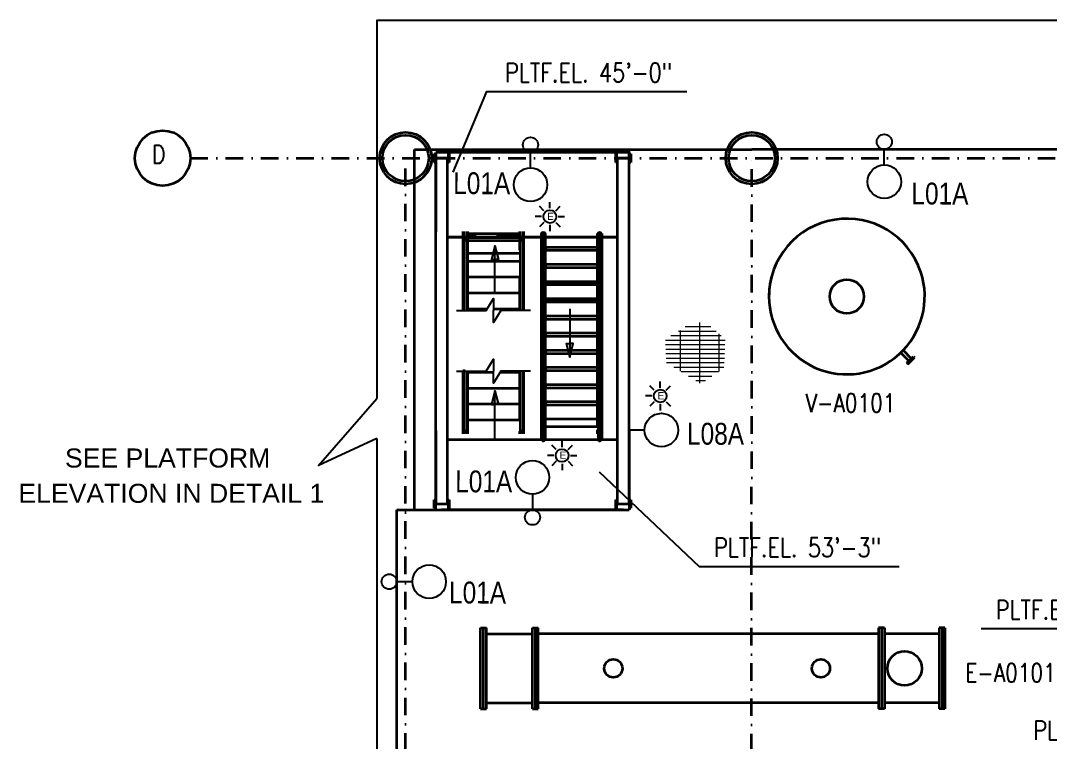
# Model space of a CAD drawing. Header units: inches. Extents: x 3139 to 9140, y 3844 to 6923.
# Drawn here: x 3197 to 3912, y 5625 to 6126 of the extents above; entities that cross this region are included whole.
import ezdxf
from ezdxf.enums import TextEntityAlignment as Align

# ---------------------------------------------------------------- set-up
doc = ezdxf.new("R2010")
doc.units = ezdxf.units.IN
doc.header["$MEASUREMENT"] = 0
doc.linetypes.add('BORDER2', pattern=[22.225044, 6.350013, -3.175006, 6.350013, -3.175006, 0, -3.175006])
doc.linetypes.add('DASHDOT2', pattern=[12.700025, 6.350013, -3.175006, 0, -3.175006])
for name, color, linetype in [('Default', 7, 'Continuous'), ('DwgTemplate', 7, 'Continuous'), ('E-LIGHTING', 41, 'Continuous'), ('TF_P_Equipment', 7, 'Continuous'), ('TF_P_Plaform', 7, 'Continuous'), ('TF_P_Stairs', 7, 'Continuous'), ('TF_P_Steel', 7, 'Continuous'), ('TF_S_GRATING', 7, 'Continuous')]:
    doc.layers.add(name, color=color, linetype=linetype)
doc.styles.add('Arial', font='arial.ttf')
doc.styles.add('ROMANS', font='romans.shx')

# ---------------------------------------------------------------- blocks, each defined once
blk = doc.blocks.new('TF_P_ELP_GRATING', base_point=(2.146, 13.23))
at = {"layer": 'TF_S_GRATING', "color": 8, "linetype": 'Continuous', "lineweight": 18}
for p, q in [((2.19, 13.523), (2.19, 12.866)), ((2.37, 13.425), (1.964, 13.425)), ((1.98, 13.435), (1.98, 12.994)), ((2.313, 13.474), (2.034, 13.474)), ((2.4, 13.399), (2.4, 12.99)), ((2.469, 13.328), (1.822, 13.328)), ((2.467, 13.279), (1.824, 13.279)), ((2.426, 13.377), (1.882, 13.377)), ((2.465, 13.23), (1.826, 13.23)), ((2.463, 13.182), (1.828, 13.182)), ((2.462, 13.133), (1.83, 13.133)), ((2.46, 13.084), (1.832, 13.084)), ((2.453, 13.035), (1.912, 13.035)), ((2.396, 12.987), (1.992, 12.987)), ((2.326, 12.938), (2.072, 12.938)), ((2.256, 12.889), (2.152, 12.889))]:
    blk.add_line(p, q, dxfattribs=at)
blk = doc.blocks.new('A$Cdd380a1b')
h = blk.add_hatch(color=8)
h.dxf.hatch_style = 1
h.paths.add_polyline_path([(-74.7829, 11.2636), (-74.7829, 11.338), (-74.764, 11.2636)])
h.paths.add_polyline_path([(-74.8018, 11.2636), (-74.7829, 11.338), (-74.7829, 11.2636)])
h = blk.add_hatch(color=8)
h.dxf.hatch_style = 1
h.paths.add_polyline_path([(-74.3774, 10.8084), (-74.3774, 10.7341), (-74.3963, 10.8084)])
h.paths.add_polyline_path([(-74.3585, 10.8084), (-74.3774, 10.7341), (-74.3774, 10.8084)])
h = blk.add_hatch(color=8)
h.dxf.hatch_style = 1
h.paths.add_polyline_path([(-74.7829, 10.4769), (-74.7829, 10.5513), (-74.764, 10.4769)])
h.paths.add_polyline_path([(-74.8018, 10.4769), (-74.7829, 10.5513), (-74.7829, 10.4769)])
at = {"color": 8}
for points in [[(-74.7829, 11.0761), (-74.7829, 11.338), (-74.8018, 11.2636), (-74.7829, 11.2636)], [(-74.7829, 11.0761), (-74.7829, 11.338), (-74.764, 11.2636), (-74.7829, 11.2636)], [(-74.9913, 10.9866), (-74.8304, 10.9866), (-74.7906, 11.0523), (-74.7906, 10.9866)], [(-74.3774, 10.996), (-74.3774, 10.7341), (-74.3963, 10.8084), (-74.3774, 10.8084)], [(-74.3774, 10.996), (-74.3774, 10.7341), (-74.3585, 10.8084), (-74.3774, 10.8084)], [(-74.5899, 10.9866), (-74.7509, 10.9866), (-74.7906, 10.9208), (-74.7906, 10.9866)], [(-74.9913, 10.6578), (-74.8304, 10.6578), (-74.7906, 10.7236), (-74.7906, 10.6578)], [(-74.5899, 10.6578), (-74.7509, 10.6578), (-74.7906, 10.5921), (-74.7906, 10.6578)], [(-74.7829, 10.2893), (-74.7829, 10.5513), (-74.8018, 10.4769), (-74.7829, 10.4769)], [(-74.7829, 10.2893), (-74.7829, 10.5513), (-74.764, 10.4769), (-74.7829, 10.4769)]]:
    blk.add_lwpolyline(points, dxfattribs=at)
at = {"layer": 'Default', "color": 8, "linetype": 'Continuous', "lineweight": 35}
blk.add_circle((-76.5834, 11.8125), 0.15, dxfattribs=at)
at = {"layer": 'DwgTemplate', "color": 8, "linetype": 'BORDER2', "lineweight": 35}
for p, q in [((-74.8297, 9.2344), (-74.5797, 9.2344)), ((-74.8297, 8.8594), (-74.5797, 8.8594))]:
    blk.add_line(p, q, dxfattribs=at)
at = {"layer": 'TF_P_Equipment', "color": 8, "linetype": 'Continuous', "lineweight": 35}
for p, q in [((-72.5718, 10.7708), (-72.5275, 10.7266)), ((-72.5849, 10.7577), (-72.5406, 10.7134)), ((-72.552, 10.7021), (-72.5341, 10.72)), ((-72.5465, 10.6965), (-72.5285, 10.7145)), ((-72.5341, 10.72), (-72.5161, 10.7379)), ((-72.5285, 10.7145), (-72.5106, 10.7324)), ((-72.5161, 10.7379), (-72.5106, 10.7324)), ((-72.552, 10.7021), (-72.5465, 10.6965)), ((-74.861, 9.2656), (-74.8453, 9.2656)), ((-74.861, 8.8281), (-74.861, 9.2656)), ((-74.8453, 9.2656), (-74.8297, 9.2656)), ((-74.8453, 8.8281), (-74.8453, 9.2656)), ((-74.8297, 8.8281), (-74.8297, 9.2656)), ((-74.5797, 9.2656), (-74.5641, 9.2656)), ((-74.5797, 8.8281), (-74.5797, 9.2656)), ((-74.5641, 9.2656), (-74.5485, 9.2656)), ((-74.5641, 8.8281), (-74.5641, 9.2656)), ((-74.5485, 8.8281), (-74.5485, 9.2656)), ((-72.6891, 9.2656), (-72.7047, 9.2656)), ((-72.7047, 9.2656), (-72.7047, 8.8281)), ((-72.6735, 9.2656), (-72.6891, 9.2656)), ((-72.6891, 9.2656), (-72.6891, 8.8281)), ((-72.6735, 9.2656), (-72.6735, 8.8281)), ((-72.361, 9.2656), (-72.3766, 9.2656)), ((-72.3766, 9.2656), (-72.3766, 8.8281)), ((-72.3453, 9.2656), (-72.361, 9.2656)), ((-72.361, 9.2656), (-72.361, 8.8281)), ((-72.3453, 9.2656), (-72.3453, 8.8281)), ((-74.8297, 9.2344), (-74.5797, 9.2344)), ((-73.3375, 9.2344), (-74.5485, 9.2344)), ((-72.7047, 9.2344), (-73.3375, 9.2344)), ((-72.3766, 9.2344), (-72.6735, 9.2344)), ((-74.861, 8.8281), (-74.8453, 8.8281)), ((-74.8453, 8.8281), (-74.8297, 8.8281)), ((-74.8297, 8.8594), (-74.5797, 8.8594)), ((-74.5797, 8.8281), (-74.5641, 8.8281)), ((-74.5641, 8.8281), (-74.5485, 8.8281)), ((-73.3375, 8.8594), (-74.5485, 8.8594)), ((-72.7047, 8.8594), (-73.3375, 8.8594)), ((-72.6891, 8.8281), (-72.7047, 8.8281)), ((-72.6735, 8.8281), (-72.6891, 8.8281)), ((-72.3766, 8.8594), (-72.6735, 8.8594)), ((-72.361, 8.8281), (-72.3766, 8.8281)), ((-72.3453, 8.8281), (-72.361, 8.8281))]:
    blk.add_line(p, q, dxfattribs=at)
at = {"layer": 'TF_P_Equipment', "color": 8, "linetype": 'Continuous', "lineweight": 18}
for p, q in [((-73.3375, 9.2344), (-73.3375, 9.2344)), ((-73.3375, 8.8594), (-73.3375, 8.8594))]:
    blk.add_line(p, q, dxfattribs=at)
at = {"layer": 'TF_P_Equipment', "color": 8, "linetype": 'Continuous', "lineweight": 35}
for centre, radius in [((-72.8766, 11.0625), 0.0928), ((-74.1422, 9.0469), 0.0492), ((-73.0172, 9.0469), 0.0492), ((-72.5641, 9.0469), 0.093)]:
    blk.add_circle(centre, radius, dxfattribs=at)
for start, end in [(18.3496, 180), (180, 18.3496), (161.6504, 180), (180, 18.3496)]:
    blk.add_arc((-72.8766, 11.0625), 0.4219, start, end, dxfattribs=at)
at = {"layer": 'TF_P_Plaform', "color": 8, "linetype": 'Continuous', "lineweight": 35}
for p, q in [((-75.103, 11.8436), (-75.103, 11.4131)), ((-74.0648, 11.8436), (-75.103, 11.8436)), ((-75.103, 11.4131), (-75.103, 11.8125)), ((-75.103, 11.4533), (-75.103, 11.7195)), ((-75.103, 11.7195), (-75.103, 11.4533)), ((-75.0408, 11.3834), (-74.1186, 11.3834)), ((-74.5094, 11.4047), (-74.5331, 11.4047)), ((-74.2045, 11.4047), (-74.2281, 11.4047)), ((-74.6473, 11.3645), (-74.934, 11.3645)), ((-74.2255, 11.3645), (-74.2281, 11.3645)), ((-75.103, 10.3369), (-75.103, 9.9375)), ((-75.103, 9.9064), (-75.103, 10.3369)), ((-74.0564, 10.3369), (-74.0564, 9.9375)), ((-74.0564, 10.3369), (-74.0564, 9.9064)), ((-75.103, 9.9064), (-74.0564, 9.9064)), ((-74.0875, 9.9064), (-75.0719, 9.9064))]:
    blk.add_line(p, q, dxfattribs=at)
at = {"layer": 'TF_P_Stairs', "color": 8, "linetype": 'Continuous', "lineweight": 35}
for p, q in [((-74.9551, 11.363), (-74.9551, 11.4153)), ((-74.9525, 11.4153), (-74.9525, 11.363)), ((-74.9513, 11.4153), (-74.9513, 11.3676)), ((-74.9339, 11.363), (-74.9339, 11.4153)), ((-74.9313, 11.3826), (-74.9313, 11.4153)), ((-74.9313, 11.4153), (-74.9313, 11.3826)), ((-74.9313, 11.4047), (-74.9313, 11.3932)), ((-74.9313, 11.3932), (-74.9313, 11.4047)), ((-74.9313, 11.3932), (-74.8844, 11.3932)), ((-74.9313, 11.3932), (-74.9313, 11.3826)), ((-74.9313, 11.3893), (-74.9313, 11.3826)), ((-74.9313, 11.3826), (-74.9313, 11.3893)), ((-74.9313, 11.3826), (-74.9313, 11.363)), ((-74.9313, 11.3826), (-74.65, 11.3826)), ((-74.775, 11.3932), (-74.65, 11.3932)), ((-74.65, 11.4153), (-74.65, 11.3826)), ((-74.65, 11.4047), (-74.65, 11.3932)), ((-74.65, 11.3893), (-74.65, 11.3826)), ((-74.6474, 11.4153), (-74.6474, 11.363)), ((-74.6462, 11.4153), (-74.6462, 11.3676)), ((-74.6288, 11.363), (-74.6288, 11.4153)), ((-74.6262, 11.363), (-74.6262, 11.4153)), ((-74.5332, 11.4047), (-74.5332, 11.3645)), ((-74.5332, 11.4047), (-74.5331, 11.4047)), ((-74.5331, 11.4047), (-74.5332, 11.4047)), ((-74.5331, 11.4047), (-74.5331, 10.2874)), ((-74.5331, 11.4047), (-74.5331, 11.4047)), ((-74.5331, 11.4047), (-74.5286, 11.4047)), ((-74.5286, 11.4047), (-74.5331, 11.4047)), ((-74.5286, 11.4047), (-74.5286, 11.4047)), ((-74.5286, 11.4047), (-74.5286, 10.2874)), ((-74.5149, 11.334), (-74.5149, 11.4008)), ((-74.5138, 10.2874), (-74.5138, 11.4047)), ((-74.5138, 11.4047), (-74.5094, 11.4047)), ((-74.5138, 11.4047), (-74.5094, 11.4047)), ((-74.5094, 11.4047), (-74.5094, 11.4042)), ((-74.5094, 11.3288), (-74.5094, 11.4042)), ((-74.2237, 11.4047), (-74.2281, 11.4047)), ((-74.2281, 11.4042), (-74.2281, 11.4047)), ((-74.2281, 11.3288), (-74.2281, 11.4042)), ((-74.2237, 11.4047), (-74.2237, 10.2874)), ((-74.2237, 11.4047), (-74.2237, 11.4047)), ((-74.21, 11.334), (-74.21, 11.4008)), ((-74.2089, 10.2874), (-74.2089, 11.4047)), ((-74.2045, 11.4047), (-74.2089, 11.4047)), ((-74.2045, 11.4047), (-74.2045, 10.2874)), ((-74.2043, 11.4047), (-74.2045, 11.4047)), ((-74.2043, 11.4047), (-74.2043, 11.3645)), ((-74.9551, 10.9866), (-74.9551, 11.363)), ((-74.9525, 11.363), (-74.9525, 10.9866)), ((-74.9513, 11.363), (-74.9513, 11.1883)), ((-74.9339, 10.9866), (-74.9339, 11.363)), ((-74.6474, 11.363), (-74.6474, 10.9866)), ((-74.6462, 11.363), (-74.6462, 11.1883)), ((-74.6288, 10.9866), (-74.6288, 11.363)), ((-74.6262, 10.9866), (-74.6262, 11.363)), ((-74.5332, 11.3645), (-74.5332, 10.3185)), ((-74.5149, 11.1106), (-74.5149, 11.3301)), ((-74.5094, 11.3288), (-74.5094, 11.3111)), ((-74.2281, 11.3288), (-74.5094, 11.3288)), ((-74.2281, 11.3111), (-74.2281, 11.3288)), ((-74.21, 11.1106), (-74.21, 11.3301)), ((-74.2043, 11.3645), (-74.2043, 10.3185)), ((-74.9313, 11.2968), (-74.65, 11.2968)), ((-74.2281, 11.3111), (-74.5094, 11.3111)), ((-74.5094, 11.2357), (-74.5094, 11.3111)), ((-74.2281, 11.2357), (-74.2281, 11.3111)), ((-74.9313, 11.2529), (-74.9313, 11.1669)), ((-74.65, 11.2529), (-74.9313, 11.2529)), ((-74.5094, 11.2357), (-74.5094, 11.218)), ((-74.2281, 11.2357), (-74.5094, 11.2357)), ((-74.2281, 11.218), (-74.5094, 11.218)), ((-74.5094, 11.1426), (-74.5094, 11.218)), ((-74.2281, 11.218), (-74.2281, 11.2357)), ((-74.2281, 11.1426), (-74.2281, 11.218)), ((-74.9513, 11.1837), (-74.9513, 10.9866)), ((-74.9313, 11.1669), (-74.9313, 11.0808)), ((-74.65, 11.1669), (-74.9313, 11.1669)), ((-74.65, 11.1669), (-74.65, 11.0808)), ((-74.6462, 11.1837), (-74.6462, 10.9866)), ((-74.6262, 11.1819), (-74.6262, 11.1857)), ((-74.5149, 10.8871), (-74.5149, 11.1066)), ((-74.5094, 11.1426), (-74.5094, 11.1249)), ((-74.2281, 11.1426), (-74.5094, 11.1426)), ((-74.2281, 11.1287), (-74.5094, 11.1287)), ((-74.2281, 11.1249), (-74.5094, 11.1249)), ((-74.5094, 11.0495), (-74.5094, 11.1249)), ((-74.2281, 11.1287), (-74.2281, 11.1426)), ((-74.2281, 11.1249), (-74.2281, 11.1287)), ((-74.2281, 11.0495), (-74.2281, 11.1249)), ((-74.21, 10.8871), (-74.21, 11.1066)), ((-74.9313, 11.0808), (-74.9313, 10.9947)), ((-74.65, 11.0808), (-74.9313, 11.0808)), ((-74.65, 11.0808), (-74.65, 10.9947)), ((-74.5094, 11.0495), (-74.5094, 11.0318)), ((-74.2281, 11.0495), (-74.5094, 11.0495)), ((-74.2281, 11.0428), (-74.2281, 11.0495)), ((-74.9313, 10.9947), (-74.9313, 10.9866)), ((-74.8254, 10.9947), (-74.9313, 10.9947)), ((-74.65, 10.9947), (-74.7906, 10.9947)), ((-74.65, 10.9947), (-74.65, 10.9866)), ((-74.2281, 11.0428), (-74.5094, 11.0428)), ((-74.5094, 10.9564), (-74.5094, 11.0318)), ((-74.2281, 11.0318), (-74.5094, 11.0318)), ((-74.2281, 11.0318), (-74.2281, 11.0428)), ((-74.2281, 10.9564), (-74.2281, 11.0318)), ((-74.5094, 10.9564), (-74.5094, 10.9387)), ((-74.2281, 10.9564), (-74.5094, 10.9564)), ((-74.2281, 10.9387), (-74.5094, 10.9387)), ((-74.5094, 10.8633), (-74.5094, 10.9387)), ((-74.2281, 10.9387), (-74.2281, 10.9564)), ((-74.2281, 10.8633), (-74.2281, 10.9387)), ((-74.21, 10.6637), (-74.21, 10.8832)), ((-74.5094, 10.8633), (-74.5094, 10.8456)), ((-74.2281, 10.8633), (-74.5094, 10.8633)), ((-74.5094, 10.7702), (-74.5094, 10.8456)), ((-74.2281, 10.8456), (-74.5094, 10.8456)), ((-74.2281, 10.8456), (-74.2281, 10.8633)), ((-74.2281, 10.7702), (-74.2281, 10.8456)), ((-74.5094, 10.7702), (-74.5094, 10.7524)), ((-74.2281, 10.7702), (-74.5094, 10.7702)), ((-74.2281, 10.7524), (-74.2281, 10.7702)), ((-74.5094, 10.6771), (-74.5094, 10.7524)), ((-74.2281, 10.7524), (-74.5094, 10.7524)), ((-74.2281, 10.6771), (-74.2281, 10.7524)), ((-74.9551, 10.3302), (-74.9551, 10.6578)), ((-74.9525, 10.6578), (-74.9525, 10.3302)), ((-74.9513, 10.6673), (-74.9513, 10.4137)), ((-74.9339, 10.3302), (-74.9339, 10.6578)), ((-74.9313, 10.6578), (-74.9313, 10.6505)), ((-74.65, 10.6578), (-74.65, 10.6505)), ((-74.6474, 10.6578), (-74.6474, 10.3302)), ((-74.6462, 10.6578), (-74.6462, 10.4137)), ((-74.6288, 10.3302), (-74.6288, 10.6578)), ((-74.6262, 10.3302), (-74.6262, 10.6578)), ((-74.5149, 10.4402), (-74.5149, 10.6597)), ((-74.5094, 10.6771), (-74.5094, 10.6593)), ((-74.2281, 10.6771), (-74.5094, 10.6771)), ((-74.5094, 10.584), (-74.5094, 10.6593)), ((-74.2281, 10.6593), (-74.5094, 10.6593)), ((-74.2281, 10.6593), (-74.2281, 10.6771)), ((-74.2281, 10.584), (-74.2281, 10.6593)), ((-74.21, 10.4402), (-74.21, 10.6597)), ((-74.9313, 10.6505), (-74.9313, 10.5644)), ((-74.7906, 10.6505), (-74.9313, 10.6505)), ((-74.65, 10.6505), (-74.7553, 10.6505)), ((-74.65, 10.6505), (-74.65, 10.5644)), ((-74.9313, 10.5644), (-74.9313, 10.4783)), ((-74.65, 10.5644), (-74.9313, 10.5644)), ((-74.65, 10.5644), (-74.65, 10.4783)), ((-74.5094, 10.584), (-74.5094, 10.5662)), ((-74.2281, 10.584), (-74.5094, 10.584)), ((-74.2281, 10.5662), (-74.5094, 10.5662)), ((-74.5094, 10.4909), (-74.5094, 10.5662)), ((-74.2281, 10.5662), (-74.2281, 10.584)), ((-74.2281, 10.4909), (-74.2281, 10.5662)), ((-74.5094, 10.4909), (-74.5094, 10.4731)), ((-74.2281, 10.4909), (-74.5094, 10.4909)), ((-74.2281, 10.4731), (-74.2281, 10.4909)), ((-74.65, 10.4783), (-74.9313, 10.4783)), ((-74.9313, 10.4783), (-74.9313, 10.3923)), ((-74.65, 10.4783), (-74.65, 10.3923)), ((-74.5149, 10.2874), (-74.5149, 10.4363)), ((-74.5094, 10.3978), (-74.5094, 10.4731)), ((-74.2281, 10.4731), (-74.5094, 10.4731)), ((-74.2281, 10.3978), (-74.2281, 10.4731)), ((-74.21, 10.2874), (-74.21, 10.4363)), ((-74.9513, 10.4091), (-74.9513, 10.3302)), ((-74.65, 10.3923), (-74.9313, 10.3923)), ((-74.9313, 10.3923), (-74.9313, 10.3185)), ((-74.6462, 10.4091), (-74.6462, 10.3302)), ((-74.2281, 10.3978), (-74.5094, 10.3978)), ((-74.2281, 10.3561), (-74.2281, 10.3978)), ((-74.9551, 10.3302), (-74.9525, 10.3302)), ((-74.9551, 10.3185), (-74.9551, 10.3302)), ((-74.9525, 10.3302), (-74.9525, 10.3302)), ((-74.9525, 10.3302), (-74.9525, 10.3185)), ((-74.9313, 10.3302), (-74.9339, 10.3302)), ((-74.9339, 10.3185), (-74.9339, 10.3302)), ((-74.6474, 10.3302), (-74.65, 10.3302)), ((-74.65, 10.3302), (-74.6474, 10.3302)), ((-74.65, 10.3302), (-74.65, 10.3185)), ((-74.6474, 10.3302), (-74.6474, 10.3302)), ((-74.6474, 10.3302), (-74.6474, 10.3185)), ((-74.6288, 10.3302), (-74.6262, 10.3302)), ((-74.6262, 10.3302), (-74.6288, 10.3302)), ((-74.6288, 10.3185), (-74.6288, 10.3302)), ((-74.6262, 10.3185), (-74.6262, 10.3302)), ((-74.2281, 10.3561), (-74.5094, 10.3561))]:
    blk.add_line(p, q, dxfattribs=at)
at = {"layer": 'TF_P_Stairs', "color": 8, "linetype": 'Continuous', "lineweight": 35, "extrusion": (0, 0, -1)}
for centre, major_axis, ratio, start_param, end_param in [((-74.5213, 11.4047), (-0.0093, 0), 0.5373, 0, 3.141593), ((-74.5213, 11.4047), (-0.00809, 0), 0.5373, 0, 0.856109), ((-74.5212, 11.4047), (-0.00742, 0), 0.642788, 5.723399, 9.424778), ((-74.5213, 11.4047), (0.00809, 0), 0.5373, 5.515408, 6.283185), ((-74.5212, 11.4047), (0.00742, 0), 0.642788, 0, 0.559787), ((-74.2163, 11.4047), (0.00742, 0), 0.642788, 2.581806, 6.283185), ((-74.2162, 11.4047), (-0.00809, 0), 0.5373, 0, 0.767777), ((-74.2162, 11.4047), (0.00809, 0), 0.5373, 5.427076, 6.283185), ((-74.2163, 11.4047), (0.00742, 0), 0.642788, 0, 0.559787), ((-74.9432, 11.363), (0.0093, 0), 0.517728, 3.141593, 6.283185), ((-74.6381, 11.363), (-0.0093, 0), 0.517728, 0, 3.141593), ((-74.9432, 10.3302), (-0.0093, 0), 0.517728, 3.141593, 6.797585), ((-74.9432, 10.3302), (0.0093, 0), 0.517728, 5.768786, 6.283185), ((-74.6381, 10.3302), (-0.0093, 0), 0.517728, 3.141593, 6.797585), ((-74.6381, 10.3302), (0.0093, 0), 0.517728, 5.768786, 6.283185), ((-74.5212, 10.2874), (0.00742, 0), 0.642788, 0, 3.141593), ((-74.2163, 10.2874), (0.00742, 0), 0.642788, 0, 3.141593)]:
    blk.add_ellipse(centre, major_axis=major_axis, ratio=ratio, start_param=start_param, end_param=end_param, dxfattribs=at)
for centre, major_axis, ratio in [((-74.5212, 11.4047), (0.00629, 0), 0.642788), ((-74.2163, 11.4047), (0.00629, 0), 0.642788), ((-74.9432, 10.3302), (0.00809, 0), 0.517728), ((-74.6381, 10.3302), (0.00809, 0), 0.517728)]:
    blk.add_ellipse(centre, major_axis=major_axis, ratio=ratio, dxfattribs=at)
at = {"layer": 'TF_P_Stairs', "color": 8, "linetype": 'Continuous', "lineweight": 35}
for points, degree, knots in [([(-74.9551, 11.3555), (-74.9551, 11.363), (-74.9525, 11.363)], 1, [0.5005079, 0.5005079, 0.625, 0.6387295, 0.6387295]), ([(-74.9525, 11.363), (-74.9551, 11.363), (-74.9551, 11.3555)], 1, [0.3612705, 0.3612705, 0.375, 0.4994921, 0.4994921]), ([(-74.9525, 11.363), (-74.9525, 11.365), (-74.9518, 11.367), (-74.9507, 11.3685), (-74.9498, 11.3697), (-74.9488, 11.3705), (-74.9477, 11.3711), (-74.9473, 11.3713), (-74.9469, 11.3715), (-74.9465, 11.3717), (-74.9458, 11.3719), (-74.9451, 11.3721), (-74.9444, 11.3722), (-74.9439, 11.3723), (-74.9434, 11.3723), (-74.9428, 11.3723), (-74.9423, 11.3723), (-74.9418, 11.3722), (-74.9413, 11.3721), (-74.9408, 11.372), (-74.9403, 11.3718), (-74.9397, 11.3716), (-74.9391, 11.3714), (-74.9385, 11.371), (-74.9379, 11.3706), (-74.9371, 11.3701), (-74.9364, 11.3694), (-74.9358, 11.3687), (-74.9349, 11.3675), (-74.9344, 11.3662), (-74.9341, 11.365), (-74.9339, 11.3643), (-74.9339, 11.3636), (-74.9339, 11.363)], 3, [0.5, 0.5, 0.5, 0.5, 0.5940586, 0.5940586, 0.5940586, 0.6707009, 0.6707009, 0.6707009, 0.6965468, 0.6965468, 0.6965468, 0.735248, 0.735248, 0.735248, 0.7619158, 0.7619158, 0.7619158, 0.7860974, 0.7860974, 0.7860974, 0.8122558, 0.8122558, 0.8122558, 0.8448232, 0.8448232, 0.8448232, 0.8905436, 0.8905436, 0.8905436, 0.9607049, 0.9607049, 0.9607049, 1, 1, 1, 1]), ([(-74.9356, 11.3658), (-74.9358, 11.3664), (-74.9361, 11.3669), (-74.9365, 11.3675), (-74.9368, 11.3681), (-74.9373, 11.3686), (-74.9378, 11.3691), (-74.9382, 11.3694), (-74.9386, 11.3697), (-74.9391, 11.37), (-74.9397, 11.3703), (-74.9404, 11.3706), (-74.9412, 11.3708), (-74.9417, 11.371), (-74.9422, 11.371), (-74.9426, 11.3711), (-74.9431, 11.3711), (-74.9435, 11.3711), (-74.9439, 11.3711), (-74.9443, 11.371), (-74.9448, 11.3709), (-74.9452, 11.3708), (-74.9456, 11.3707), (-74.9461, 11.3706), (-74.9465, 11.3704), (-74.9471, 11.3701), (-74.9476, 11.3698), (-74.9482, 11.3694), (-74.9489, 11.3688), (-74.9496, 11.368), (-74.9501, 11.3671), (-74.9504, 11.3667), (-74.9506, 11.3662), (-74.9508, 11.3658)], 3, [0.0615935, 0.0615935, 0.0615935, 0.0615935, 0.1, 0.1, 0.1, 0.1377873, 0.1377873, 0.1377873, 0.1650215, 0.1650215, 0.1650215, 0.2062573, 0.2062573, 0.2062573, 0.2338511, 0.2338511, 0.2338511, 0.2580905, 0.2580905, 0.2580905, 0.2836782, 0.2836782, 0.2836782, 0.3150378, 0.3150378, 0.3150378, 0.3591136, 0.3591136, 0.3591136, 0.4206527, 0.4206527, 0.4206527, 0.4491025, 0.4491025, 0.4491025, 0.4491025]), ([(-74.9313, 11.3787), (-74.9313, 11.3262), (-74.9339, 11.3262)], 1, [0.83740624, 0.83740624, 0.875, 0.88872951, 0.88872951]), ([(-74.9339, 11.3262), (-74.9313, 11.3262), (-74.9313, 11.3787)], 1, [0.11127049, 0.11127049, 0.125, 0.16259376, 0.16259376]), ([(-74.9339, 11.3156), (-74.9313, 11.3156), (-74.9313, 11.3787)], 1, [0.11127049, 0.11127049, 0.125, 0.17017752, 0.17017752]), ([(-74.9313, 11.3787), (-74.9313, 11.3156), (-74.9339, 11.3156)], 1, [0.82982248, 0.82982248, 0.875, 0.88872951, 0.88872951]), ([(-74.9339, 11.363), (-74.9313, 11.363), (-74.9313, 11.2529)], 1, [0.73627049, 0.73627049, 0.75, 0.82596414, 0.82596414]), ([(-74.9313, 11.2529), (-74.9313, 11.363), (-74.9339, 11.363)], 1, [0.17403586, 0.17403586, 0.25, 0.26372951, 0.26372951]), ([(-74.65, 11.3787), (-74.65, 11.3262), (-74.6474, 11.3262)], 1, [0.83740624, 0.83740624, 0.875, 0.88872951, 0.88872951]), ([(-74.65, 11.3787), (-74.65, 11.3156), (-74.6474, 11.3156)], 1, [0.82982248, 0.82982248, 0.875, 0.88872951, 0.88872951]), ([(-74.6474, 11.363), (-74.65, 11.363), (-74.65, 11.363)], 1, [0.73627049, 0.73627049, 0.75, 0.75002121, 0.75002121]), ([(-74.6474, 11.363), (-74.6474, 11.365), (-74.6467, 11.367), (-74.6456, 11.3685), (-74.6447, 11.3697), (-74.6437, 11.3705), (-74.6426, 11.3711), (-74.6422, 11.3713), (-74.6418, 11.3715), (-74.6414, 11.3717), (-74.6408, 11.3719), (-74.6401, 11.3721), (-74.6393, 11.3722), (-74.6388, 11.3723), (-74.6383, 11.3723), (-74.6377, 11.3723), (-74.6373, 11.3723), (-74.6368, 11.3722), (-74.6363, 11.3721), (-74.6357, 11.372), (-74.6352, 11.3718), (-74.6347, 11.3716), (-74.634, 11.3714), (-74.6334, 11.371), (-74.6328, 11.3706), (-74.632, 11.3701), (-74.6313, 11.3694), (-74.6307, 11.3687), (-74.6298, 11.3675), (-74.6293, 11.3662), (-74.629, 11.365), (-74.6289, 11.3643), (-74.6288, 11.3636), (-74.6288, 11.363)], 3, [0.5, 0.5, 0.5, 0.5, 0.5940586, 0.5940586, 0.5940586, 0.6707009, 0.6707009, 0.6707009, 0.6965468, 0.6965468, 0.6965468, 0.735248, 0.735248, 0.735248, 0.7619158, 0.7619158, 0.7619158, 0.7860974, 0.7860974, 0.7860974, 0.8122558, 0.8122558, 0.8122558, 0.8448232, 0.8448232, 0.8448232, 0.8905436, 0.8905436, 0.8905436, 0.9607049, 0.9607049, 0.9607049, 1, 1, 1, 1]), ([(-74.6305, 11.3658), (-74.6307, 11.3664), (-74.631, 11.3669), (-74.6314, 11.3675), (-74.6318, 11.3681), (-74.6322, 11.3686), (-74.6327, 11.3691), (-74.6331, 11.3694), (-74.6335, 11.3697), (-74.634, 11.37), (-74.6346, 11.3703), (-74.6354, 11.3706), (-74.6361, 11.3708), (-74.6366, 11.371), (-74.6371, 11.371), (-74.6376, 11.3711), (-74.638, 11.3711), (-74.6384, 11.3711), (-74.6388, 11.3711), (-74.6393, 11.371), (-74.6397, 11.3709), (-74.6401, 11.3708), (-74.6406, 11.3707), (-74.641, 11.3706), (-74.6414, 11.3704), (-74.642, 11.3701), (-74.6426, 11.3698), (-74.6431, 11.3694), (-74.6438, 11.3688), (-74.6445, 11.368), (-74.6451, 11.3671), (-74.6453, 11.3667), (-74.6455, 11.3662), (-74.6457, 11.3658)], 3, [0.0615935, 0.0615935, 0.0615935, 0.0615935, 0.1, 0.1, 0.1, 0.1377873, 0.1377873, 0.1377873, 0.1650215, 0.1650215, 0.1650215, 0.2062573, 0.2062573, 0.2062573, 0.2338511, 0.2338511, 0.2338511, 0.2580905, 0.2580905, 0.2580905, 0.2836782, 0.2836782, 0.2836782, 0.3150378, 0.3150378, 0.3150378, 0.3591136, 0.3591136, 0.3591136, 0.4206527, 0.4206527, 0.4206527, 0.4491025, 0.4491025, 0.4491025, 0.4491025]), ([(-74.6262, 11.3555), (-74.6262, 11.363), (-74.6288, 11.363)], 1, [0.5005081, 0.5005081, 0.625, 0.6387295, 0.6387295]), ([(-74.9313, 11.249), (-74.9313, 11.1819), (-74.9339, 11.1819)], 1, [0.82866603, 0.82866603, 0.875, 0.88872951, 0.88872951]), ([(-74.9339, 11.1819), (-74.9313, 11.1819), (-74.9313, 11.249)], 1, [0.11127049, 0.11127049, 0.125, 0.17133397, 0.17133397]), ([(-74.5138, 10.2874), (-74.5094, 10.2874), (-74.5094, 10.409)], 1, [0.7266914, 0.7266914, 0.75, 0.8749684, 0.8749684]), ([(-74.2281, 10.364), (-74.2281, 10.3774), (-74.2255, 10.3774)], 1, [0.86538499, 0.86538499, 0.875, 0.88872951, 0.88872951]), ([(-74.2255, 10.3774), (-74.2281, 10.3774), (-74.2281, 10.364)], 1, [0.11127049, 0.11127049, 0.125, 0.13461501, 0.13461501]), ([(-74.5094, 10.3185), (-74.5094, 10.3372), (-74.512, 10.3372)], 1, [0.86156907, 0.86156907, 0.875, 0.88872951, 0.88872951]), ([(-74.2281, 10.3185), (-74.2281, 10.3372), (-74.2255, 10.3372)], 1, [0.86156907, 0.86156907, 0.875, 0.88872951, 0.88872951]), ([(-74.5331, 10.2927), (-74.5331, 10.2874), (-74.5286, 10.2874)], 1, [0.5007251, 0.5007251, 0.625, 0.6483086, 0.6483086]), ([(-74.5286, 10.2874), (-74.5286, 10.2857), (-74.528, 10.2841), (-74.5271, 10.2828), (-74.5267, 10.2823), (-74.5262, 10.2819), (-74.5258, 10.2816), (-74.5254, 10.2813), (-74.525, 10.2811), (-74.5247, 10.2809), (-74.5244, 10.2807), (-74.524, 10.2806), (-74.5237, 10.2804), (-74.5232, 10.2803), (-74.5227, 10.2801), (-74.5222, 10.2801), (-74.5218, 10.28), (-74.5214, 10.28), (-74.5211, 10.28), (-74.5207, 10.28), (-74.5204, 10.2801), (-74.52, 10.2801), (-74.5197, 10.2802), (-74.5193, 10.2803), (-74.5189, 10.2804), (-74.5185, 10.2805), (-74.518, 10.2807), (-74.5176, 10.281), (-74.517, 10.2813), (-74.5165, 10.2817), (-74.516, 10.2822), (-74.5152, 10.283), (-74.5146, 10.2839), (-74.5143, 10.2849), (-74.5139, 10.2857), (-74.5138, 10.2866), (-74.5138, 10.2874)], 3, [0.5, 0.5, 0.5, 0.5, 0.6, 0.6, 0.6, 0.641966, 0.641966, 0.641966, 0.6748614, 0.6748614, 0.6748614, 0.700042, 0.700042, 0.700042, 0.7359414, 0.7359414, 0.7359414, 0.7592914, 0.7592914, 0.7592914, 0.7801395, 0.7801395, 0.7801395, 0.8026533, 0.8026533, 0.8026533, 0.8309393, 0.8309393, 0.8309393, 0.8716277, 0.8716277, 0.8716277, 0.9373461, 0.9373461, 0.9373461, 1, 1, 1, 1]), ([(-74.5159, 10.2841), (-74.5159, 10.2841), (-74.516, 10.284), (-74.516, 10.2839), (-74.5163, 10.2834), (-74.5168, 10.283), (-74.5172, 10.2826), (-74.5175, 10.2823), (-74.5179, 10.2821), (-74.5182, 10.2819), (-74.5185, 10.2818), (-74.5188, 10.2816), (-74.519, 10.2815), (-74.5194, 10.2814), (-74.5199, 10.2813), (-74.5203, 10.2812), (-74.5206, 10.2812), (-74.5209, 10.2812), (-74.5212, 10.2812), (-74.5215, 10.2812), (-74.5218, 10.2812), (-74.522, 10.2812), (-74.5223, 10.2812), (-74.5226, 10.2813), (-74.5229, 10.2814), (-74.5233, 10.2815), (-74.5236, 10.2816), (-74.5239, 10.2818), (-74.5244, 10.282), (-74.5248, 10.2823), (-74.5253, 10.2826), (-74.5257, 10.283), (-74.5262, 10.2835), (-74.5266, 10.2841)], 3, [0.0939522, 0.0939522, 0.0939522, 0.0939522, 0.1, 0.1, 0.1, 0.1427815, 0.1427815, 0.1427815, 0.1708618, 0.1708618, 0.1708618, 0.1907371, 0.1907371, 0.1907371, 0.2214452, 0.2214452, 0.2214452, 0.243705, 0.243705, 0.243705, 0.2646154, 0.2646154, 0.2646154, 0.2880812, 0.2880812, 0.2880812, 0.318716, 0.318716, 0.318716, 0.3649874, 0.3649874, 0.3649874, 0.4179765, 0.4179765, 0.4179765, 0.4179765]), ([(-74.2237, 10.2874), (-74.2281, 10.2874), (-74.2281, 10.2875)], 1, [0.72669142, 0.72669142, 0.75, 0.75003161, 0.75003161]), ([(-74.2281, 10.2875), (-74.2281, 10.2874), (-74.2237, 10.2874)], 1, [0.24996839, 0.24996839, 0.25, 0.27330858, 0.27330858]), ([(-74.2237, 10.2874), (-74.2237, 10.2857), (-74.2231, 10.2841), (-74.2221, 10.2828), (-74.2217, 10.2823), (-74.2213, 10.2819), (-74.2208, 10.2816), (-74.2205, 10.2813), (-74.2201, 10.2811), (-74.2197, 10.2809), (-74.2194, 10.2807), (-74.2191, 10.2806), (-74.2188, 10.2804), (-74.2183, 10.2803), (-74.2178, 10.2801), (-74.2172, 10.2801), (-74.2169, 10.28), (-74.2165, 10.28), (-74.2161, 10.28), (-74.2158, 10.28), (-74.2155, 10.2801), (-74.2151, 10.2801), (-74.2148, 10.2802), (-74.2144, 10.2803), (-74.214, 10.2804), (-74.2136, 10.2805), (-74.2131, 10.2807), (-74.2127, 10.281), (-74.2121, 10.2813), (-74.2115, 10.2817), (-74.211, 10.2822), (-74.2103, 10.283), (-74.2097, 10.2839), (-74.2093, 10.2849), (-74.209, 10.2857), (-74.2089, 10.2866), (-74.2089, 10.2874)], 3, [0.5, 0.5, 0.5, 0.5, 0.6, 0.6, 0.6, 0.641966, 0.641966, 0.641966, 0.6748614, 0.6748614, 0.6748614, 0.700042, 0.700042, 0.700042, 0.7359414, 0.7359414, 0.7359414, 0.7592914, 0.7592914, 0.7592914, 0.7801395, 0.7801395, 0.7801395, 0.8026533, 0.8026533, 0.8026533, 0.8309393, 0.8309393, 0.8309393, 0.8716277, 0.8716277, 0.8716277, 0.9373461, 0.9373461, 0.9373461, 1, 1, 1, 1]), ([(-74.211, 10.2841), (-74.211, 10.2841), (-74.211, 10.284), (-74.2111, 10.2839), (-74.2114, 10.2834), (-74.2118, 10.283), (-74.2123, 10.2826), (-74.2126, 10.2823), (-74.213, 10.2821), (-74.2133, 10.2819), (-74.2136, 10.2818), (-74.2138, 10.2816), (-74.2141, 10.2815), (-74.2145, 10.2814), (-74.2149, 10.2813), (-74.2154, 10.2812), (-74.2157, 10.2812), (-74.216, 10.2812), (-74.2163, 10.2812), (-74.2166, 10.2812), (-74.2169, 10.2812), (-74.2171, 10.2812), (-74.2174, 10.2812), (-74.2177, 10.2813), (-74.218, 10.2814), (-74.2184, 10.2815), (-74.2187, 10.2816), (-74.219, 10.2818), (-74.2195, 10.282), (-74.2199, 10.2823), (-74.2203, 10.2826), (-74.2208, 10.283), (-74.2213, 10.2835), (-74.2217, 10.2841)], 3, [0.0939522, 0.0939522, 0.0939522, 0.0939522, 0.1, 0.1, 0.1, 0.1427815, 0.1427815, 0.1427815, 0.1708618, 0.1708618, 0.1708618, 0.1907371, 0.1907371, 0.1907371, 0.2214452, 0.2214452, 0.2214452, 0.243705, 0.243705, 0.243705, 0.2646154, 0.2646154, 0.2646154, 0.2880812, 0.2880812, 0.2880812, 0.318716, 0.318716, 0.318716, 0.3649874, 0.3649874, 0.3649874, 0.4179765, 0.4179765, 0.4179765, 0.4179765]), ([(-74.2045, 10.2927), (-74.2045, 10.2874), (-74.2089, 10.2874)], 1, [0.5007248, 0.5007248, 0.625, 0.6483086, 0.6483086]), ([(-74.2089, 10.2874), (-74.2045, 10.2874), (-74.2045, 10.2927)], 1, [0.3516914, 0.3516914, 0.375, 0.4992752, 0.4992752])]:
    blk.add_open_spline(points, degree=degree, knots=knots, dxfattribs=at)
at = {"layer": 'TF_P_Steel', "color": 8, "linetype": 'Continuous', "lineweight": 35}
for p, q in [((-75.2195, 11.8602), (-73.3922, 11.8602)), ((-75.2195, 9.9064), (-75.2195, 11.8602)), ((-75.1129, 11.7898), (-75.1129, 11.8352)), ((-75.1129, 11.8352), (-75.1089, 11.8352)), ((-75.1089, 11.8352), (-75.1089, 11.8137)), ((-75.0349, 11.8137), (-75.0349, 11.8352)), ((-75.0349, 11.8352), (-75.0309, 11.8352)), ((-75.0309, 11.8352), (-75.0309, 11.7898)), ((-74.1285, 11.7898), (-74.1285, 11.8352)), ((-74.1285, 11.8352), (-74.1245, 11.8352)), ((-74.1245, 11.8352), (-74.1245, 11.8137)), ((-74.0564, 9.9375), (-74.0564, 11.8602)), ((-74.0505, 11.8137), (-74.0505, 11.8352)), ((-74.0505, 11.8352), (-74.0465, 11.8352)), ((-74.0465, 11.8352), (-74.0465, 11.7898)), ((-69.6422, 11.8602), (-73.3922, 11.8602)), ((-75.1089, 11.7898), (-75.1129, 11.7898)), ((-75.1089, 11.8137), (-75.0349, 11.8137)), ((-75.1089, 11.8113), (-75.1089, 11.7898)), ((-75.0349, 11.8113), (-75.1089, 11.8113)), ((-75.103, 11.8125), (-75.0408, 11.8125)), ((-75.103, 9.9375), (-75.103, 11.8125)), ((-75.103, 11.8125), (-75.0408, 11.8125)), ((-75.103, 9.9375), (-75.103, 11.8125)), ((-75.0408, 9.9375), (-75.0408, 11.8125)), ((-75.0408, 9.9375), (-75.0408, 11.8125)), ((-75.0349, 11.7898), (-75.0349, 11.8113)), ((-75.0309, 11.7898), (-75.0349, 11.7898)), ((-74.1245, 11.7898), (-74.1285, 11.7898)), ((-74.1245, 11.8137), (-74.0505, 11.8137)), ((-74.1245, 11.8113), (-74.1245, 11.7898)), ((-74.0505, 11.8113), (-74.1245, 11.8113)), ((-74.1186, 9.9375), (-74.1186, 11.8125)), ((-74.1186, 11.8125), (-74.0564, 11.8125)), ((-74.0505, 11.7898), (-74.0505, 11.8113)), ((-74.0465, 11.7898), (-74.0505, 11.7898)), ((-74.1186, 11.3834), (-75.0408, 11.3834)), ((-74.9313, 11.4047), (-74.65, 11.4047)), ((-74.9551, 10.2861), (-75.0408, 10.2861)), ((-74.1186, 10.2861), (-74.9551, 10.2861)), ((-75.1129, 9.9148), (-75.1129, 9.9602)), ((-75.1129, 9.9602), (-75.1089, 9.9602)), ((-75.1089, 9.9602), (-75.1089, 9.9387)), ((-75.1089, 9.9387), (-75.0349, 9.9387)), ((-75.0349, 9.9363), (-75.1089, 9.9363)), ((-75.1089, 9.9363), (-75.1089, 9.9148)), ((-75.0408, 9.9375), (-75.103, 9.9375)), ((-75.0408, 9.9375), (-75.103, 9.9375)), ((-75.0349, 9.9602), (-75.0309, 9.9602)), ((-75.0349, 9.9387), (-75.0349, 9.9602)), ((-75.0349, 9.9148), (-75.0349, 9.9363)), ((-75.0309, 9.9602), (-75.0309, 9.9148)), ((-74.1285, 9.9602), (-74.1245, 9.9602)), ((-74.1285, 9.9148), (-74.1285, 9.9602)), ((-74.1245, 9.9602), (-74.1245, 9.9387)), ((-74.1245, 9.9387), (-74.0505, 9.9387)), ((-74.1245, 9.9363), (-74.1245, 9.9148)), ((-74.0505, 9.9363), (-74.1245, 9.9363)), ((-74.0564, 9.9375), (-74.1186, 9.9375)), ((-74.0505, 9.9387), (-74.0505, 9.9602)), ((-74.0505, 9.9602), (-74.0465, 9.9602)), ((-74.0505, 9.9148), (-74.0505, 9.9363)), ((-74.0465, 9.9602), (-74.0465, 9.9148)), ((-75.3149, 9.9064), (-74.0875, 9.9064)), ((-75.3149, 8.0625), (-75.3149, 9.9064)), ((-75.1089, 9.9148), (-75.1129, 9.9148)), ((-75.0309, 9.9148), (-75.0349, 9.9148)), ((-74.1245, 9.9148), (-74.1285, 9.9148)), ((-74.0465, 9.9148), (-74.0505, 9.9148))]:
    blk.add_line(p, q, dxfattribs=at)
at = {"layer": 'TF_P_Steel', "color": 8, "linetype": 'DASHDOT2', "lineweight": 35, "ltscale": 0.015}
for points in [[(-76.4334, 11.8125), (-54.6422, 11.8123)], [(-75.2672, -0.3893), (-75.2672, 11.8125)], [(-73.3931, -0.3929), (-73.3922, 11.8125)]]:
    blk.add_lwpolyline(points, dxfattribs=at)
at = {"layer": 'TF_P_Steel', "color": 8, "linetype": 'Continuous', "lineweight": 35}
for centre, radius in [((-75.2672, 11.8125), 0.1407), ((-73.3922, 11.8125), 0.1407), ((-75.2672, 11.8125), 0.1253), ((-73.3922, 11.8125), 0.1253)]:
    blk.add_circle(centre, radius, dxfattribs=at)
at = {"layer": 'Default', "color": 8, "linetype": 'Continuous', "lineweight": 35, "xscale": 0.5, "yscale": 0.5, "zscale": 0.5}
blk.add_blockref('TF_P_ELP_GRATING', (-73.6975, 10.7755), dxfattribs=at)
at = {"layer": 'Default', "color": 8, "style": 'ROMANS', "width": 0.8}
blk.add_text('D', height=0.1, dxfattribs=at).set_placement((-76.6406, 11.8836), align=Align.TOP_LEFT)
for s, p in [('V-A0101', (-72.8566, 10.4853)), ('E-A0101', (-71.9899, 9.0233))]:
    blk.add_text(s, height=0.1, dxfattribs=at).set_placement(p, align=Align.MIDDLE_CENTER)
blk = doc.blocks.new('*U52')
at = {"color": 4, "linetype": 'ByBlock', "lineweight": -2}
blk.add_circle((0, 0), 112, dxfattribs=at)
at = {"color": 4, "insert": (605, 403), "char_height": 324, "attachment_point": 1, "rotation": 89.7413, "style": 'Arial'}
blk.add_mtext_dynamic_manual_height_columns('{\\W0.8;L01A}', width=4053.6, gutter_width=4.41, heights=[0], dxfattribs=at)
at = {"color": 8}
blk.add_wipeout([(842, 0), (841, 16), (840, 31), (837, 47), (834, 62), (829, 77), (824, 92), (818, 106), (811, 120), (803, 134), (794, 146), (784, 159), (774, 171), (763, 182), (751, 192), (739, 202), (726, 210), (713, 218), (699, 225), (684, 232), (670, 237), (654, 241), (639, 245), (624, 247), (608, 249), (593, 249), (577, 249), (561, 247), (546, 245), (531, 241), (515, 237), (501, 232), (486, 225), (472, 218), (459, 210), (446, 202), (434, 192), (422, 182), (411, 171), (401, 159), (391, 146), (382, 134), (374, 120), (367, 106), (361, 92), (356, 77), (351, 62), (348, 47), (345, 31), (344, 16), (343, 0), (344, -16), (345, -31), (348, -47), (351, -62), (356, -77), (361, -92), (367, -106), (374, -120), (382, -134), (391, -146), (401, -159), (411, -171), (422, -182), (434, -192), (446, -202), (459, -210), (472, -218), (486, -225), (501, -232), (515, -237), (531, -241), (546, -245), (561, -247), (577, -249), (593, -249), (608, -249), (624, -247), (639, -245), (654, -241), (670, -237), (684, -232), (699, -225), (713, -218), (726, -210), (739, -202), (751, -192), (763, -182), (774, -171), (784, -159), (794, -146), (803, -134), (811, -120), (818, -106), (824, -92), (829, -77), (834, -62), (837, -47), (840, -31), (841, -16)], dxfattribs=at)
at = {"color": 4, "linetype": 'ByBlock', "lineweight": -2}
blk.add_line((343, 0), (112, 0), dxfattribs=at)
blk.add_circle((593, 0), 249, dxfattribs=at)
blk = doc.blocks.new('*U23')
at = {"color": 4, "linetype": 'ByBlock', "lineweight": -2}
blk.add_circle((0, 0), 112, dxfattribs=at)
at = {"color": 8}
blk.add_wipeout([(842, 0), (841, 16), (840, 31), (837, 47), (834, 62), (829, 77), (824, 92), (818, 106), (811, 120), (803, 134), (794, 146), (784, 159), (774, 171), (763, 182), (751, 192), (739, 202), (726, 210), (713, 218), (699, 225), (684, 232), (670, 237), (654, 241), (639, 245), (624, 247), (608, 249), (593, 249), (577, 249), (561, 247), (546, 245), (531, 241), (515, 237), (501, 232), (486, 225), (472, 218), (459, 210), (446, 202), (434, 192), (422, 182), (411, 171), (401, 159), (391, 146), (382, 134), (374, 120), (367, 106), (361, 92), (356, 77), (351, 62), (348, 47), (345, 31), (344, 16), (343, 0), (344, -16), (345, -31), (348, -47), (351, -62), (356, -77), (361, -92), (367, -106), (374, -120), (382, -134), (391, -146), (401, -159), (411, -171), (422, -182), (434, -192), (446, -202), (459, -210), (472, -218), (486, -225), (501, -232), (515, -237), (531, -241), (546, -245), (561, -247), (577, -249), (593, -249), (608, -249), (624, -247), (639, -245), (654, -241), (670, -237), (684, -232), (699, -225), (713, -218), (726, -210), (739, -202), (751, -192), (763, -182), (774, -171), (784, -159), (794, -146), (803, -134), (811, -120), (818, -106), (824, -92), (829, -77), (834, -62), (837, -47), (840, -31), (841, -16)], dxfattribs=at)
at = {"color": 4, "linetype": 'ByBlock', "lineweight": -2}
blk.add_line((343, 0), (112, 0), dxfattribs=at)
blk.add_circle((593, 0), 249, dxfattribs=at)
at = {"color": 4, "insert": (888, 2), "char_height": 324, "attachment_point": 1, "rotation": 359.7413, "style": 'Arial'}
blk.add_mtext_dynamic_manual_height_columns('{\\W0.8;L01A}', width=4053.6, gutter_width=4.41, heights=[0], dxfattribs=at)
blk = doc.blocks.new('*U40')
at = {"color": 3}
for points in [[(22.05, 19.23), (22.04, 23.57)], [(17.98, 17.53), (14.9, 20.6)], [(26.13, 17.55), (29.19, 20.62)], [(22.07, 7.7), (22.07, 3.36)], [(26.14, 9.4), (29.21, 6.33)], [(27.82, 13.47), (32.16, 13.48)]]:
    blk.add_lwpolyline(points, dxfattribs=at)
blk.add_circle((22.06, 13.47), 4.47, dxfattribs=at)
at = {"color": 4, "linetype": 'ByBlock', "lineweight": -2}
blk.add_circle((-27.71, -0.02), 5.26, dxfattribs=at)
at = {"color": 4, "insert": (19.36, 11.63), "char_height": 5.03, "attachment_point": 1, "rotation": 89.86226, "style": 'Arial'}
blk.add_mtext_dynamic_manual_height_columns('E', width=62.9163, gutter_width=0.0684, heights=[0], dxfattribs=at)
at = {"color": 8}
blk.add_wipeout([(11.65, 0.07), (11.63, 0.8), (11.56, 1.53), (11.44, 2.25), (11.28, 2.96), (11.08, 3.67), (10.83, 4.35), (10.53, 5.03), (10.2, 5.68), (9.83, 6.31), (9.41, 6.91), (8.96, 7.49), (8.48, 8.04), (7.96, 8.55), (7.41, 9.04), (6.83, 9.48), (6.22, 9.89), (5.59, 10.27), (4.94, 10.6), (4.27, 10.89), (3.58, 11.13), (2.87, 11.34), (2.16, 11.49), (1.44, 11.61), (0.71, 11.67), (-0.02, 11.7), (-0.76, 11.67), (-1.49, 11.6), (-2.21, 11.48), (-2.92, 11.32), (-3.62, 11.12), (-4.31, 10.87), (-4.98, 10.58), (-5.64, 10.24), (-6.27, 9.87), (-6.87, 9.46), (-7.45, 9.01), (-8, 8.52), (-8.51, 8), (-9, 7.45), (-9.44, 6.87), (-9.85, 6.27), (-10.22, 5.63), (-10.56, 4.98), (-10.84, 4.31), (-11.09, 3.62), (-11.29, 2.92), (-11.45, 2.2), (-11.56, 1.48), (-11.63, 0.75), (-11.65, 0.02), (-11.63, -0.71), (-11.56, -1.44), (-11.44, -2.17), (-11.28, -2.88), (-11.08, -3.58), (-10.83, -4.27), (-10.53, -4.94), (-10.2, -5.59), (-9.83, -6.22), (-9.41, -6.83), (-8.96, -7.41), (-8.48, -7.95), (-7.96, -8.47), (-7.41, -8.95), (-6.83, -9.4), (-6.22, -9.81), (-5.59, -10.18), (-4.94, -10.51), (-4.27, -10.8), (-3.58, -11.05), (-2.87, -11.25), (-2.16, -11.41), (-1.44, -11.52), (-0.71, -11.59), (0.02, -11.61), (0.76, -11.59), (1.48, -11.52), (2.21, -11.4), (2.92, -11.24), (3.62, -11.03), (4.31, -10.78), (4.98, -10.49), (5.64, -10.16), (6.27, -9.78), (6.87, -9.37), (7.45, -8.92), (8, -8.44), (8.51, -7.92), (8.99, -7.37), (9.44, -6.79), (9.85, -6.18), (10.22, -5.55), (10.55, -4.9), (10.84, -4.23), (11.09, -3.54), (11.29, -2.83), (11.45, -2.12), (11.56, -1.39), (11.63, -0.67)], dxfattribs=at)
at = {"color": 4, "linetype": 'ByBlock', "lineweight": -2}
blk.add_line((-11.65, 0.02), (-22.45, -0.01), dxfattribs=at)
at = {"color": 3}
for points in [[(16.29, 13.46), (11.96, 13.45)], [(17.99, 9.38), (14.92, 6.31)]]:
    blk.add_lwpolyline(points, dxfattribs=at)
at = {"color": 4, "linetype": 'ByBlock', "lineweight": -2}
blk.add_circle((0, 0.04), 11.65, dxfattribs=at)
at = {"color": 4, "insert": (-8.63, -53.56), "char_height": 15.1528, "attachment_point": 1, "rotation": 89.86226, "style": 'Arial'}
blk.add_mtext_dynamic_manual_height_columns('{\\W0.8;L01A}', width=189.5784, gutter_width=0.206, heights=[0], dxfattribs=at)
blk = doc.blocks.new('*U33')
at = {"color": 3}
for points in [[(-70.72, 26.23), (-70.72, 30.57)], [(-74.79, 24.54), (-77.86, 27.6)], [(-66.64, 24.55), (-63.58, 27.62)], [(-76.47, 20.46), (-80.81, 20.45)], [(-74.78, 16.39), (-77.84, 13.32)], [(-70.7, 14.71), (-70.69, 10.37)], [(-64.95, 20.48), (-60.61, 20.49)]]:
    blk.add_lwpolyline(points, dxfattribs=at)
blk.add_circle((-70.71, 20.47), 4.47, dxfattribs=at)
at = {"color": 4, "linetype": 'ByBlock', "lineweight": -2}
blk.add_circle((-27.71, -0.02), 5.26, dxfattribs=at)
at = {"color": 4, "insert": (-73.41, 18.64), "char_height": 5.03, "attachment_point": 1, "rotation": 89.86226, "style": 'Arial'}
blk.add_mtext_dynamic_manual_height_columns('E', width=62.9163, gutter_width=0.0684, heights=[0], dxfattribs=at)
at = {"color": 8}
blk.add_wipeout([(-67.07, -0.1), (-67.05, -0.83), (-66.98, -1.56), (-66.86, -2.28), (-66.7, -3), (-66.5, -3.7), (-66.25, -4.39), (-65.95, -5.06), (-65.62, -5.71), (-65.25, -6.34), (-64.83, -6.94), (-64.38, -7.52), (-63.9, -8.07), (-63.38, -8.59), (-62.83, -9.07), (-62.25, -9.52), (-61.64, -9.93), (-61.01, -10.3), (-60.36, -10.63), (-59.69, -10.92), (-59, -11.17), (-58.29, -11.37), (-57.58, -11.53), (-56.86, -11.64), (-56.13, -11.71), (-55.4, -11.73), (-54.66, -11.7), (-53.93, -11.63), (-53.21, -11.52), (-52.5, -11.36), (-51.8, -11.15), (-51.11, -10.9), (-50.44, -10.61), (-49.78, -10.28), (-49.15, -9.9), (-48.55, -9.49), (-47.97, -9.04), (-47.42, -8.55), (-46.91, -8.03), (-46.42, -7.48), (-45.98, -6.9), (-45.57, -6.3), (-45.2, -5.67), (-44.86, -5.01), (-44.58, -4.34), (-44.33, -3.65), (-44.13, -2.95), (-43.97, -2.23), (-43.86, -1.51), (-43.79, -0.78), (-43.77, -0.05), (-43.79, 0.68), (-43.86, 1.41), (-43.98, 2.13), (-44.14, 2.85), (-44.34, 3.55), (-44.59, 4.24), (-44.89, 4.91), (-45.22, 5.56), (-45.59, 6.19), (-46.01, 6.79), (-46.46, 7.37), (-46.94, 7.92), (-47.46, 8.44), (-48.01, 8.92), (-48.59, 9.37), (-49.2, 9.78), (-49.83, 10.15), (-50.48, 10.48), (-51.15, 10.77), (-51.84, 11.02), (-52.55, 11.22), (-53.26, 11.38), (-53.98, 11.49), (-54.71, 11.56), (-55.44, 11.58), (-56.18, 11.55), (-56.9, 11.48), (-57.63, 11.37), (-58.34, 11.21), (-59.04, 11), (-59.73, 10.75), (-60.4, 10.46), (-61.06, 10.13), (-61.69, 9.75), (-62.29, 9.34), (-62.87, 8.89), (-63.42, 8.4), (-63.93, 7.88), (-64.41, 7.33), (-64.86, 6.76), (-65.27, 6.15), (-65.64, 5.52), (-65.97, 4.86), (-66.26, 4.19), (-66.51, 3.5), (-66.71, 2.8), (-66.87, 2.08), (-66.98, 1.36), (-67.05, 0.63)], dxfattribs=at)
at = {"color": 4, "linetype": 'ByBlock', "lineweight": -2}
blk.add_line((-43.77, -0.05), (-32.97, -0.03), dxfattribs=at)
at = {"color": 3}
blk.add_lwpolyline([(-66.63, 16.4), (-63.56, 13.34)], dxfattribs=at)
at = {"color": 4, "linetype": 'ByBlock', "lineweight": -2}
blk.add_circle((-55.42, -0.07), 11.65, dxfattribs=at)
at = {"color": 4, "insert": (-60.22, -53.64), "char_height": 15.1528, "attachment_point": 1, "rotation": 89.86226, "style": 'Arial'}
blk.add_mtext_dynamic_manual_height_columns('{\\W0.8;L01A}', width=189.5784, gutter_width=0.206, heights=[0], dxfattribs=at)
blk = doc.blocks.new('*U93')
at = {"color": 3}
for points in [[(17.5, 27.78), (14.43, 30.84)], [(21.57, 29.46), (21.57, 33.8)], [(25.65, 27.78), (28.71, 30.84)], [(15.81, 23.7), (11.47, 23.7)], [(17.5, 19.63), (14.43, 16.56)], [(25.65, 19.63), (28.71, 16.56)]]:
    blk.add_lwpolyline(points, dxfattribs=at)
at = {"color": 4, "linetype": 'ByBlock', "lineweight": -2}
for points in [[(0.01, -0.01), (0.01, 9.2)], [(0.01, -0.01), (0.01, -9.22)]]:
    blk.add_lwpolyline(points, dxfattribs=at)
at = {"color": 3}
blk.add_circle((21.57, 23.7), 4.47, dxfattribs=at)
at = {"color": 4, "attachment_point": 1, "rotation": 359.77523, "style": 'Arial'}
for s, width, gutter_width, insert, char_height in [('E', 62.9163, 0.0684, (19.74, 26.4), 5.03), ('{\\W0.8;L08A}', 189.5784, 0.206, (40.22, 5.12), 15.1528)]:
    blk.add_mtext_dynamic_manual_height_columns(s, width=width, gutter_width=gutter_width, heights=[0], dxfattribs=dict(at, insert=insert, char_height=char_height))
at = {"color": 8}
blk.add_wipeout([(34.11, 0.01), (34.09, 0.75), (34.02, 1.47), (33.9, 2.2), (33.74, 2.91), (33.54, 3.61), (33.29, 4.3), (33, 4.98), (32.66, 5.63), (32.29, 6.26), (31.88, 6.86), (31.43, 7.44), (30.95, 7.99), (30.43, 8.51), (29.88, 8.99), (29.3, 9.44), (28.69, 9.85), (28.06, 10.22), (27.41, 10.55), (26.74, 10.84), (26.05, 11.09), (25.35, 11.3), (24.63, 11.46), (23.91, 11.57), (23.18, 11.64), (22.45, 11.66), (21.72, 11.64), (20.99, 11.57), (20.26, 11.45), (19.55, 11.29), (18.85, 11.09), (18.16, 10.84), (17.49, 10.55), (16.83, 10.22), (16.2, 9.84), (15.6, 9.43), (15.02, 8.98), (14.47, 8.5), (13.96, 7.98), (13.47, 7.43), (13.02, 6.85), (12.61, 6.25), (12.24, 5.62), (11.91, 4.96), (11.62, 4.29), (11.37, 3.6), (11.17, 2.9), (11.01, 2.18), (10.89, 1.46), (10.82, 0.73), (10.8, 0), (10.82, -0.73), (10.89, -1.46), (11.01, -2.18), (11.17, -2.9), (11.37, -3.6), (11.62, -4.29), (11.91, -4.96), (12.25, -5.61), (12.62, -6.24), (13.03, -6.85), (13.48, -7.43), (13.96, -7.98), (14.48, -8.49), (15.03, -8.98), (15.61, -9.43), (16.22, -9.84), (16.85, -10.21), (17.5, -10.54), (18.17, -10.83), (18.86, -11.08), (19.56, -11.28), (20.28, -11.44), (21, -11.56), (21.73, -11.62), (22.46, -11.65), (23.19, -11.62), (23.92, -11.55), (24.65, -11.44), (25.36, -11.28), (26.06, -11.07), (26.75, -10.83), (27.42, -10.53), (28.08, -10.2), (28.71, -9.83), (29.31, -9.42), (29.89, -8.97), (30.44, -8.48), (30.95, -7.97), (31.44, -7.42), (31.89, -6.84), (32.3, -6.23), (32.67, -5.6), (33, -4.95), (33.29, -4.28), (33.54, -3.59), (33.74, -2.88), (33.9, -2.17), (34.02, -1.45), (34.09, -0.72)], dxfattribs=at)
at = {"color": 4, "linetype": 'ByBlock', "lineweight": -2}
blk.add_line((10.8, 0), (0.01, -0.01), dxfattribs=at)
at = {"color": 3}
blk.add_lwpolyline([(21.57, 17.94), (21.57, 13.6)], dxfattribs=at)
blk.add_lwpolyline([(21.57, 17.94), (21.57, 13.6)], dxfattribs=at)
at = {"color": 4, "linetype": 'ByBlock', "lineweight": -2}
blk.add_circle((22.45, 0.01), 11.65, dxfattribs=at)

msp = doc.modelspace()

# ---------------------------------------------------------------- block references
at = {"xscale": 128, "yscale": 128, "zscale": 128}
msp.add_blockref('A$Cdd380a1b', (13098.63, 4518.8), dxfattribs=at)

# ---------------------------------------------------------------- next in the draw order: linework, layer by layer
at = {"color": 8}
for points in [[(3497.47, 6021.04), (3520.8, 6077), (3659.45, 6077)], [(3598.65, 5813.21), (3668.08, 5747.44), (3806.72, 5747.44)], [(4097.93, 5791.04), (4002.1, 5704.27), (3863.46, 5704.27)]]:
    msp.add_lwpolyline(points, dxfattribs=at)
at = {"color": 0}
msp.add_lwpolyline([(3444.55, 5836.35), (3404.09, 5817.55), (3444.55, 5864.07)], dxfattribs=at)

# ---------------------------------------------------------------- next in the draw order: block references
at = {"layer": 'E-LIGHTING', "xscale": 0.04676794374954184, "yscale": 0.04676794374954184, "zscale": 0.04676794374954184}
for name, p, rotation in [('*U52', (3796.37, 6042.16), 270.0339063709542), ('*U23', (3453.06, 5736.91), 0.03390637095415738)]:
    msp.add_blockref(name, p, dxfattribs=dict(at, rotation=rotation))

# ---------------------------------------------------------------- next in the draw order: texts
at = {"layer": 'Default', "color": 8, "style": 'ROMANS', "width": 0.8}
for s, p in [('PLTF.EL. 45\'-0"', (3591.32, 6090.22)), ('PLTF.EL. 53\'-3"', (3736.21, 5760.66)), ('PLTF.EL. 54\'-0"', (3931.59, 5717.48)), ('PLTF.EL. 45\'-0"', (3957.65, 5633.79))]:
    msp.add_text(s, height=13.2, dxfattribs=at).set_placement(p, align=Align.MIDDLE_CENTER)
at = {"layer": 'Default', "color": 7, "style": 'Arial'}
for s, p in [('SEE PLATFORM ', (3301.97, 5822.74)), ('ELEVATION IN DETAIL 1', (3301.97, 5798.25))]:
    msp.add_text(s, height=13.2, dxfattribs=at).set_placement(p, align=Align.MIDDLE_CENTER)

# ---------------------------------------------------------------- next in the draw order: linework, layer by layer
at = {"color": 0}
for points in [[(4296.2, 5526.58), (6110.53, 5526.58), (6295.45, 5526.58), (6295.45, 6126.25), (3629.52, 6126.25), (3629.52, 6126.25), (3444.55, 6126.25), (3444.55, 5864.07)], [(3444.55, 5836.35), (3444.55, 5526.58), (3446.21, 5526.58)]]:
    msp.add_lwpolyline(points, dxfattribs=at)

# ---------------------------------------------------------------- next in the draw order: block references
at = {"layer": 'E-LIGHTING', "color": 3, "rotation": 269.9129640520016}
for name, p in [('*U40', (3551.02, 6012.33)), ('*U33', (3552.41, 5753.84))]:
    msp.add_blockref(name, p, dxfattribs=at)
at = {"layer": 'E-LIGHTING', "color": 3}
msp.add_blockref('*U93', (3619.4, 5842.08), dxfattribs=at)

doc.saveas('drawing.dxf')
